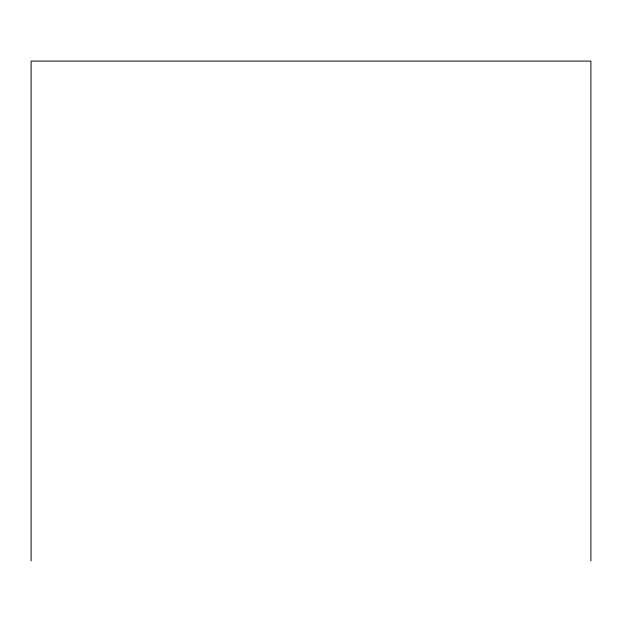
<?xml version="1.0" encoding="UTF-8"?>
<svg xmlns="http://www.w3.org/2000/svg" width="622" height="622" viewBox="0 0 622 622"><rect width="100%" height="100%" fill="white"/><g stroke="black" fill="none" stroke-linecap="round" stroke-linejoin="round"><path stroke-width="0.93" d="M590.9 560.912L590.9 61.088L31.1 61.088L31.1 560.912"/></g></svg>
